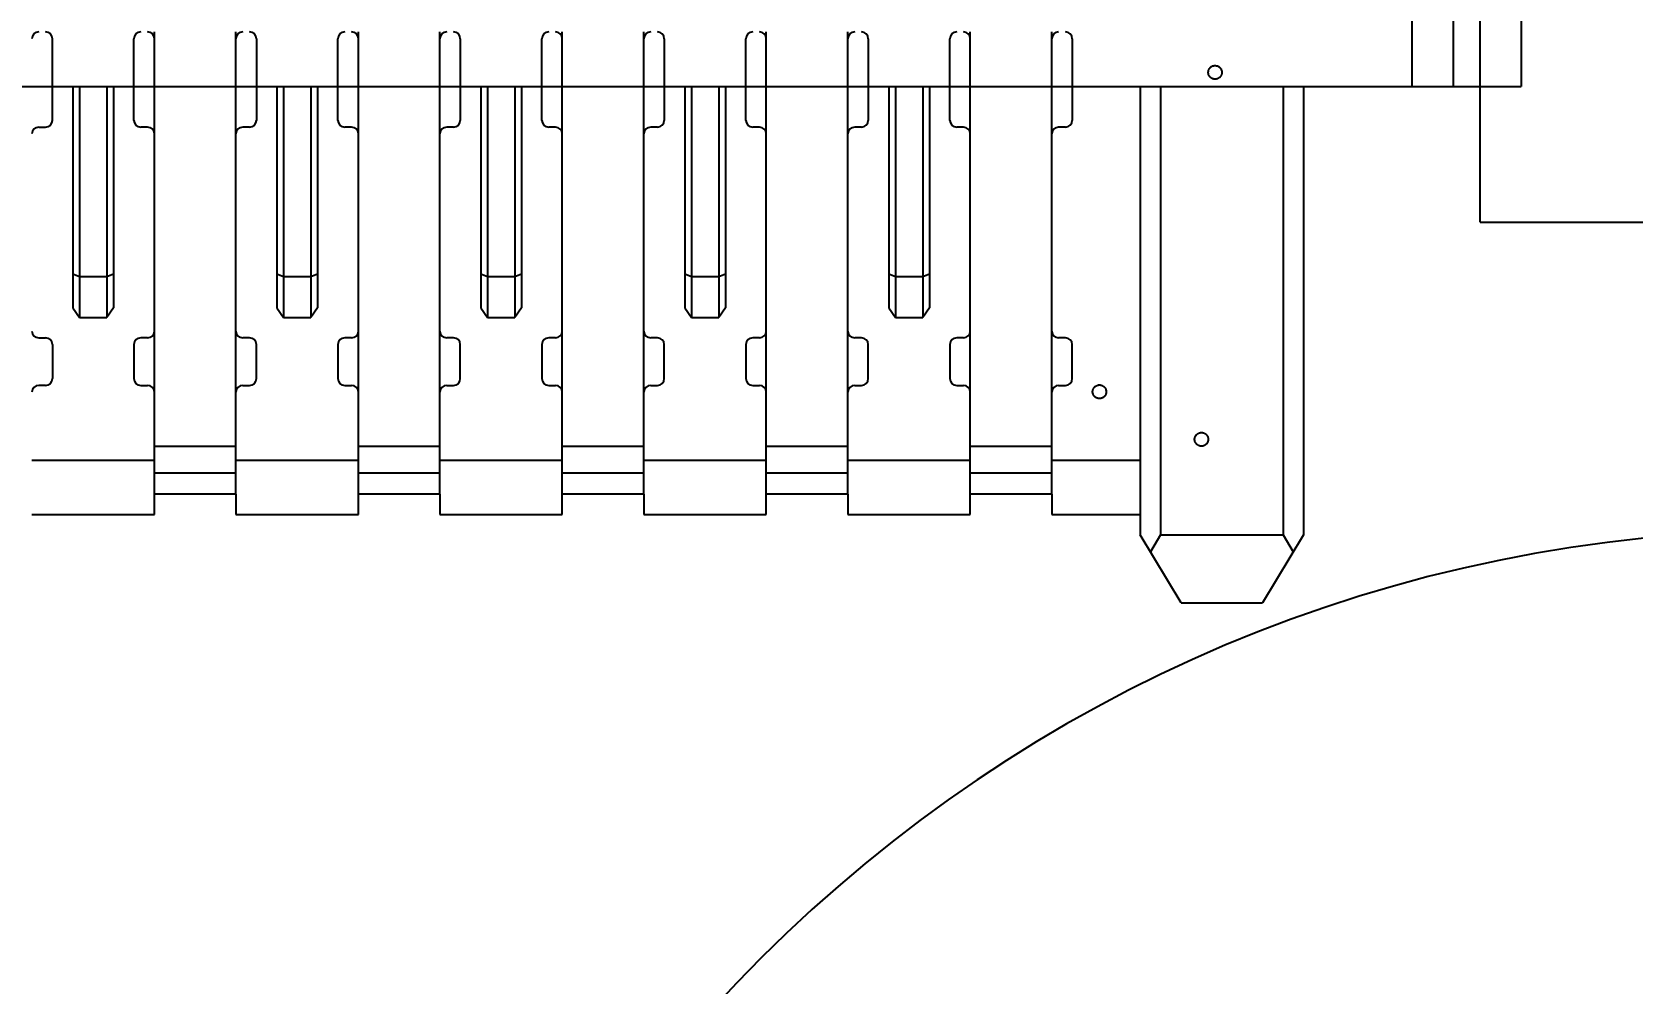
# Model space of a CAD drawing. Header units: millimetres. Extents: x 1391 to 3509, y 340 to 1753.
# Drawn here: x 2316.38 to 2328.14, y 1119.41 to 1126.4 of the extents above; entities that cross this region are included whole.
import ezdxf

# ---------------------------------------------------------------- set-up
doc = ezdxf.new("R2010")
doc.units = ezdxf.units.MM
doc.header["$LTSCALE"] = 46.255
doc.header["$PDMODE"] = 3
doc.header["$PDSIZE"] = 0.3125
doc.layers.get('0').update_dxf_attribs({"linetype": 'CONTINUOUS'})
doc.layers.get('Defpoints').update_dxf_attribs({"linetype": 'CONTINUOUS'})
doc.styles.get("Standard").update_dxf_attribs({"font": 'simfang.ttf'})
doc.dimstyles.new('DIMSTYLE_1', dxfattribs={"dimtxt": 5, "dimasz": 5, "dimexe": 0.18, "dimexo": 0.0625, "dimgap": 0.09, "dimtad": 1, "dimdec": 1, "dimdsep": 46, "dimtxsty": 'Standard', "dimblk": '_FILLED', "dimcen": 0.09, "dimclrt": 5, "dimadec": 0, "dimazin": 0, "dimtp": 0.5, "dimtm": 0.5, "dimtfac": 1, "dimtdec": 1, "dimtofl": 0, "dimtmove": 0, "dimatfit": 3, "dimldrblk": '_FILLED', "dimfxl": 1, "dimtolj": 1, "dimarcsym": 0})

# ---------------------------------------------------------------- blocks, each defined once
blk = doc.blocks.new('_FILLED')
at = {"color": 0, "linetype": 'ByBlock'}
blk.add_solid([(0, 0), (-1, 0.2), (-1, -0.2)], dxfattribs=at)
blk = doc.blocks.new('*D141')
at = {"color": 0, "lineweight": -2, "transparency": 16777216}
for p, q in [((3278.685, 1256.442), (3360.55, 1256.442)), ((3360.37, 1060.502), (3360.37, 1251.442)), ((2229.889, 1055.502), (3360.55, 1055.502))]:
    blk.add_line(p, q, dxfattribs=at)
at = {"layer": 'Defpoints', "color": 0, "transparency": 16777216}
for p in [(3278.622, 1256.442), (3360.37, 1256.442), (2229.826, 1055.502)]:
    blk.add_point(p, dxfattribs=at)
at = {"color": 0, "lineweight": -2, "transparency": 16777216, "xscale": 5, "yscale": 5, "zscale": 5}
for p, rotation in [((3360.37, 1256.442), 90), ((3360.37, 1055.502), 270)]:
    blk.add_blockref('_FILLED', p, dxfattribs=dict(at, rotation=rotation))
at = {"color": 5, "transparency": 16777216, "insert": (3357.737, 1155.972), "char_height": 5, "attachment_point": 5, "rotation": 90}
blk.add_mtext('\\A1;200.9', dxfattribs=at)
blk = doc.blocks.new('*D142')
at = {"color": 0, "lineweight": -2, "transparency": 16777216}
for p, q in [((3278.607, 1256.442), (3385.536, 1256.442)), ((3385.356, 983.502), (3385.356, 1251.442)), ((2229.889, 978.502), (3385.536, 978.502))]:
    blk.add_line(p, q, dxfattribs=at)
at = {"layer": 'Defpoints', "color": 0, "transparency": 16777216}
for p in [(3278.545, 1256.442), (3385.356, 1256.442), (2229.826, 978.502)]:
    blk.add_point(p, dxfattribs=at)
at = {"color": 0, "lineweight": -2, "transparency": 16777216, "xscale": 5, "yscale": 5, "zscale": 5}
for p, rotation in [((3385.356, 1256.442), 90), ((3385.356, 978.502), 270)]:
    blk.add_blockref('_FILLED', p, dxfattribs=dict(at, rotation=rotation))
at = {"color": 5, "transparency": 16777216, "insert": (3382.723, 1117.472), "char_height": 5, "attachment_point": 5, "rotation": 90}
blk.add_mtext('\\A1;277.9', dxfattribs=at)
blk = doc.blocks.new('*D143')
at = {"color": 0, "lineweight": -2, "transparency": 16777216}
for p, q in [((3278.607, 1256.442), (3408.151, 1256.442)), ((3407.971, 906.502), (3407.971, 1251.442)), ((2229.889, 901.502), (3408.151, 901.502))]:
    blk.add_line(p, q, dxfattribs=at)
at = {"layer": 'Defpoints', "color": 0, "transparency": 16777216}
for p in [(3278.545, 1256.442), (3407.971, 1256.442), (2229.826, 901.502)]:
    blk.add_point(p, dxfattribs=at)
at = {"color": 0, "lineweight": -2, "transparency": 16777216, "xscale": 5, "yscale": 5, "zscale": 5}
for p, rotation in [((3407.971, 1256.442), 90), ((3407.971, 901.502), 270)]:
    blk.add_blockref('_FILLED', p, dxfattribs=dict(at, rotation=rotation))
at = {"color": 5, "transparency": 16777216, "insert": (3405.338, 1078.972), "char_height": 5, "attachment_point": 5, "rotation": 90}
blk.add_mtext('\\A1;354.9', dxfattribs=at)
blk = doc.blocks.new('*D144')
at = {"color": 0, "lineweight": -2, "transparency": 16777216}
for p, q in [((3278.608, 1256.442), (3452.45, 1256.442)), ((3452.27, 829.502), (3452.27, 1251.442)), ((2229.889, 824.502), (3452.45, 824.502))]:
    blk.add_line(p, q, dxfattribs=at)
at = {"layer": 'Defpoints', "color": 0, "transparency": 16777216}
for p in [(3278.545, 1256.442), (3452.27, 1256.442), (2229.826, 824.502)]:
    blk.add_point(p, dxfattribs=at)
at = {"color": 0, "lineweight": -2, "transparency": 16777216, "xscale": 5, "yscale": 5, "zscale": 5}
for p, rotation in [((3452.27, 1256.442), 90), ((3452.27, 824.502), 270)]:
    blk.add_blockref('_FILLED', p, dxfattribs=dict(at, rotation=rotation))
at = {"color": 5, "transparency": 16777216, "insert": (3449.637, 1040.472), "char_height": 5, "attachment_point": 5, "rotation": 90}
blk.add_mtext('\\A1;431.9', dxfattribs=at)
blk = doc.blocks.new('*D145')
at = {"color": 0, "lineweight": -2, "transparency": 16777216}
for p, q in [((3278.608, 1256.442), (3476.976, 1256.442)), ((3476.796, 752.502), (3476.796, 1251.442)), ((2229.889, 747.502), (3476.976, 747.502))]:
    blk.add_line(p, q, dxfattribs=at)
at = {"layer": 'Defpoints', "color": 0, "transparency": 16777216}
for p in [(3278.545, 1256.442), (3476.796, 1256.442), (2229.826, 747.502)]:
    blk.add_point(p, dxfattribs=at)
at = {"color": 0, "lineweight": -2, "transparency": 16777216, "xscale": 5, "yscale": 5, "zscale": 5}
for p, rotation in [((3476.796, 1256.442), 90), ((3476.796, 747.502), 270)]:
    blk.add_blockref('_FILLED', p, dxfattribs=dict(at, rotation=rotation))
at = {"color": 5, "transparency": 16777216, "insert": (3474.163, 1001.972), "char_height": 5, "attachment_point": 5, "rotation": 90}
blk.add_mtext('\\A1;508.9', dxfattribs=at)
blk = doc.blocks.new('*D146')
at = {"color": 0, "lineweight": -2, "transparency": 16777216}
for p, q in [((2229.889, 1256.442), (3508.647, 1256.442)), ((3508.467, 675.502), (3508.467, 1251.442)), ((2229.889, 670.502), (3508.647, 670.502))]:
    blk.add_line(p, q, dxfattribs=at)
at = {"layer": 'Defpoints', "color": 0, "transparency": 16777216}
for p in [(2229.826, 1256.442), (3508.467, 1256.442), (2229.826, 670.502)]:
    blk.add_point(p, dxfattribs=at)
at = {"color": 0, "lineweight": -2, "transparency": 16777216, "xscale": 5, "yscale": 5, "zscale": 5}
for p, rotation in [((3508.467, 1256.442), 90), ((3508.467, 670.502), 270)]:
    blk.add_blockref('_FILLED', p, dxfattribs=dict(at, rotation=rotation))
at = {"color": 5, "transparency": 16777216, "insert": (3505.834, 963.472), "char_height": 5, "attachment_point": 5, "rotation": 90}
blk.add_mtext('\\A1;585.9', dxfattribs=at)
blk = doc.blocks.new('*D160')
at = {"color": 0, "lineweight": -2, "transparency": 16777216}
for p, q in [((2268.081, 670.564), (2268.081, 1710.806)), ((3280.976, 670.564), (3280.976, 1710.806)), ((2273.081, 1710.626), (3275.976, 1710.626))]:
    blk.add_line(p, q, dxfattribs=at)
at = {"layer": 'Defpoints', "color": 0, "transparency": 16777216}
for p in [(3280.976, 1710.626), (2268.081, 670.502), (3280.976, 670.502)]:
    blk.add_point(p, dxfattribs=at)
at = {"color": 0, "lineweight": -2, "transparency": 16777216, "xscale": 5, "yscale": 5, "zscale": 5, "rotation": 180}
blk.add_blockref('_FILLED', (2268.081, 1710.626), dxfattribs=at)
at = {"color": 0, "lineweight": -2, "transparency": 16777216, "xscale": 5, "yscale": 5, "zscale": 5}
blk.add_blockref('_FILLED', (3280.976, 1710.626), dxfattribs=at)
at = {"color": 5, "transparency": 16777216, "insert": (2774.529, 1713.259), "char_height": 5, "attachment_point": 5}
blk.add_mtext('\\A1;1012.9', dxfattribs=at)
blk = doc.blocks.new('*D161')
at = {"color": 0, "lineweight": -2, "transparency": 16777216}
for p, q in [((2229.826, 670.564), (2229.826, 1746.94)), ((3280.976, 670.564), (3280.976, 1746.94)), ((2234.826, 1746.76), (3275.976, 1746.76))]:
    blk.add_line(p, q, dxfattribs=at)
at = {"layer": 'Defpoints', "color": 0, "transparency": 16777216}
for p in [(3280.976, 1746.76), (2229.826, 670.502), (3280.976, 670.502)]:
    blk.add_point(p, dxfattribs=at)
at = {"color": 0, "lineweight": -2, "transparency": 16777216, "xscale": 5, "yscale": 5, "zscale": 5, "rotation": 180}
blk.add_blockref('_FILLED', (2229.826, 1746.76), dxfattribs=at)
at = {"color": 0, "lineweight": -2, "transparency": 16777216, "xscale": 5, "yscale": 5, "zscale": 5}
blk.add_blockref('_FILLED', (3280.976, 1746.76), dxfattribs=at)
at = {"color": 5, "transparency": 16777216, "insert": (2755.401, 1749.393), "char_height": 5, "attachment_point": 5}
blk.add_mtext('\\A1;1051.2', dxfattribs=at)
blk = doc.blocks.new('*D174')
at = {"color": 0, "lineweight": -2, "transparency": 16777216}
for p, q in [((3116.764, 1256.442), (1396.341, 1256.442)), ((1396.521, 668.242), (1396.521, 1251.442)), ((3116.764, 663.242), (1396.341, 663.242))]:
    blk.add_line(p, q, dxfattribs=at)
at = {"layer": 'Defpoints', "color": 0, "transparency": 16777216}
for p in [(1396.521, 1256.442), (3116.826, 1256.442), (3116.826, 663.242)]:
    blk.add_point(p, dxfattribs=at)
at = {"color": 0, "lineweight": -2, "transparency": 16777216, "xscale": 5, "yscale": 5, "zscale": 5}
for p, rotation in [((1396.521, 1256.442), 90), ((1396.521, 663.242), 270)]:
    blk.add_blockref('_FILLED', p, dxfattribs=dict(at, rotation=rotation))
at = {"color": 5, "transparency": 16777216, "insert": (1393.888, 1004.218), "char_height": 5, "attachment_point": 5, "rotation": 90}
blk.add_mtext('\\A1;593.2', dxfattribs=at)
blk = doc.blocks.new('*D176')
at = {"color": 0, "lineweight": -2, "transparency": 16777216}
for p, q in [((2844.764, 1256.442), (1597.897, 1256.442)), ((1598.077, 738.354), (1598.077, 1251.442)), ((2844.764, 733.354), (1597.897, 733.354))]:
    blk.add_line(p, q, dxfattribs=at)
at = {"layer": 'Defpoints', "color": 0, "transparency": 16777216}
for p in [(1598.077, 1256.442), (2844.826, 1256.442), (2844.826, 733.354)]:
    blk.add_point(p, dxfattribs=at)
at = {"color": 0, "lineweight": -2, "transparency": 16777216, "xscale": 5, "yscale": 5, "zscale": 5}
for p, rotation in [((1598.077, 1256.442), 90), ((1598.077, 733.354), 270)]:
    blk.add_blockref('_FILLED', p, dxfattribs=dict(at, rotation=rotation))
at = {"color": 5, "transparency": 16777216, "insert": (1595.444, 994.898), "char_height": 5, "attachment_point": 5, "rotation": 90}
blk.add_mtext('\\A1;523.1', dxfattribs=at)
blk = doc.blocks.new('*D177')
at = {"color": 0, "lineweight": -2, "transparency": 16777216}
for p, q in [((2467.283, 1256.442), (1525.642, 1256.442)), ((1525.822, 714.647), (1525.822, 1251.442)), ((2467.283, 709.647), (1525.642, 709.647))]:
    blk.add_line(p, q, dxfattribs=at)
at = {"layer": 'Defpoints', "color": 0, "transparency": 16777216}
for p in [(1525.822, 1256.442), (2467.345, 1256.442), (2467.345, 709.647)]:
    blk.add_point(p, dxfattribs=at)
at = {"color": 0, "lineweight": -2, "transparency": 16777216, "xscale": 5, "yscale": 5, "zscale": 5}
for p, rotation in [((1525.822, 1256.442), 90), ((1525.822, 709.647), 270)]:
    blk.add_blockref('_FILLED', p, dxfattribs=dict(at, rotation=rotation))
at = {"color": 5, "transparency": 16777216, "insert": (1523.19, 983.045), "char_height": 5, "attachment_point": 5, "rotation": 90}
blk.add_mtext('\\A1;546.8', dxfattribs=at)
blk = doc.blocks.new('*D178')
at = {"color": 0, "lineweight": -2, "transparency": 16777216}
for p, q in [((2467.22, 1256.442), (1661.924, 1256.442)), ((1662.104, 735.377), (1662.104, 1251.442)), ((2467.283, 730.377), (1661.924, 730.377))]:
    blk.add_line(p, q, dxfattribs=at)
at = {"layer": 'Defpoints', "color": 0, "transparency": 16777216}
for p in [(1662.104, 1256.442), (2467.283, 1256.442), (2467.345, 730.377)]:
    blk.add_point(p, dxfattribs=at)
at = {"color": 0, "lineweight": -2, "transparency": 16777216, "xscale": 5, "yscale": 5, "zscale": 5}
for p, rotation in [((1662.104, 1256.442), 90), ((1662.104, 730.377), 270)]:
    blk.add_blockref('_FILLED', p, dxfattribs=dict(at, rotation=rotation))
at = {"color": 5, "transparency": 16777216, "insert": (1659.472, 993.41), "char_height": 5, "attachment_point": 5, "rotation": 90}
blk.add_mtext('\\A1;526.1', dxfattribs=at)
blk = doc.blocks.new('*D179')
at = {"color": 0, "lineweight": -2, "transparency": 16777216}
for p, q in [((2467.283, 1256.442), (1720.526, 1256.442)), ((1720.706, 751.089), (1720.706, 1251.442)), ((2467.283, 746.089), (1720.526, 746.089))]:
    blk.add_line(p, q, dxfattribs=at)
at = {"layer": 'Defpoints', "color": 0, "transparency": 16777216}
for p in [(1720.706, 1256.442), (2467.345, 1256.442), (2467.345, 746.089)]:
    blk.add_point(p, dxfattribs=at)
at = {"color": 0, "lineweight": -2, "transparency": 16777216, "xscale": 5, "yscale": 5, "zscale": 5}
for p, rotation in [((1720.706, 1256.442), 90), ((1720.706, 746.089), 270)]:
    blk.add_blockref('_FILLED', p, dxfattribs=dict(at, rotation=rotation))
at = {"color": 5, "transparency": 16777216, "insert": (1718.073, 1001.265), "char_height": 5, "attachment_point": 5, "rotation": 90}
blk.add_mtext('\\A1;510.4', dxfattribs=at)
blk = doc.blocks.new('*D180')
at = {"color": 0, "lineweight": -2, "transparency": 16777216}
for p, q in [((2844.701, 1256.442), (1782.383, 1256.442)), ((1782.563, 785.553), (1782.563, 1251.442)), ((2844.764, 780.553), (1782.383, 780.553))]:
    blk.add_line(p, q, dxfattribs=at)
at = {"layer": 'Defpoints', "color": 0, "transparency": 16777216}
for p in [(1782.563, 1256.442), (2844.764, 1256.442), (2844.826, 780.553)]:
    blk.add_point(p, dxfattribs=at)
at = {"color": 0, "lineweight": -2, "transparency": 16777216, "xscale": 5, "yscale": 5, "zscale": 5}
for p, rotation in [((1782.563, 1256.442), 90), ((1782.563, 780.553), 270)]:
    blk.add_blockref('_FILLED', p, dxfattribs=dict(at, rotation=rotation))
at = {"color": 5, "transparency": 16777216, "insert": (1779.93, 1018.498), "char_height": 5, "attachment_point": 5, "rotation": 90}
blk.add_mtext('\\A1;475.9', dxfattribs=at)
blk = doc.blocks.new('*D181')
at = {"color": 0, "lineweight": -2, "transparency": 16777216}
for p, q in [((2597.23, 1256.442), (1849.183, 1256.442)), ((1849.363, 855.002), (1849.363, 1251.442)), ((2597.23, 850.002), (1849.183, 850.002))]:
    blk.add_line(p, q, dxfattribs=at)
at = {"layer": 'Defpoints', "color": 0, "transparency": 16777216}
for p in [(1849.363, 1256.442), (2597.293, 1256.442), (2597.293, 850.002)]:
    blk.add_point(p, dxfattribs=at)
at = {"color": 0, "lineweight": -2, "transparency": 16777216, "xscale": 5, "yscale": 5, "zscale": 5}
for p, rotation in [((1849.363, 1256.442), 90), ((1849.363, 850.002), 270)]:
    blk.add_blockref('_FILLED', p, dxfattribs=dict(at, rotation=rotation))
at = {"color": 5, "transparency": 16777216, "insert": (1846.731, 1053.222), "char_height": 5, "attachment_point": 5, "rotation": 90}
blk.add_mtext('\\A1;406.4', dxfattribs=at)
blk = doc.blocks.new('*D182')
at = {"color": 0, "lineweight": -2, "transparency": 16777216}
for p, q in [((2597.23, 1256.442), (1893.866, 1256.442)), ((1894.046, 881.002), (1894.046, 1251.442)), ((2597.23, 876.002), (1893.866, 876.002))]:
    blk.add_line(p, q, dxfattribs=at)
at = {"layer": 'Defpoints', "color": 0, "transparency": 16777216}
for p in [(1894.046, 1256.442), (2597.293, 1256.442), (2597.293, 876.002)]:
    blk.add_point(p, dxfattribs=at)
at = {"color": 0, "lineweight": -2, "transparency": 16777216, "xscale": 5, "yscale": 5, "zscale": 5}
for p, rotation in [((1894.046, 1256.442), 90), ((1894.046, 876.002), 270)]:
    blk.add_blockref('_FILLED', p, dxfattribs=dict(at, rotation=rotation))
at = {"color": 5, "transparency": 16777216, "insert": (1891.414, 1066.222), "char_height": 5, "attachment_point": 5, "rotation": 90}
blk.add_mtext('\\A1;380.4', dxfattribs=at)
blk = doc.blocks.new('*D183')
at = {"color": 0, "lineweight": -2, "transparency": 16777216}
for p, q in [((2844.639, 1256.442), (1941.258, 1256.442)), ((1941.438, 915.495), (1941.438, 1251.442)), ((2844.764, 910.495), (1941.258, 910.495))]:
    blk.add_line(p, q, dxfattribs=at)
at = {"layer": 'Defpoints', "color": 0, "transparency": 16777216}
for p in [(1941.438, 1256.442), (2844.701, 1256.442), (2844.826, 910.495)]:
    blk.add_point(p, dxfattribs=at)
at = {"color": 0, "lineweight": -2, "transparency": 16777216, "xscale": 5, "yscale": 5, "zscale": 5}
for p, rotation in [((1941.438, 1256.442), 90), ((1941.438, 910.495), 270)]:
    blk.add_blockref('_FILLED', p, dxfattribs=dict(at, rotation=rotation))
at = {"color": 5, "transparency": 16777216, "insert": (1938.805, 1083.469), "char_height": 5, "attachment_point": 5, "rotation": 90}
blk.add_mtext('\\A1;345.9', dxfattribs=at)
blk = doc.blocks.new('*D184')
at = {"color": 0, "lineweight": -2, "transparency": 16777216}
for p, q in [((2597.168, 1256.442), (1986.618, 1256.442)), ((1986.798, 934.382), (1986.798, 1251.442)), ((3121.764, 929.382), (1986.618, 929.382))]:
    blk.add_line(p, q, dxfattribs=at)
at = {"layer": 'Defpoints', "color": 0, "transparency": 16777216}
for p in [(1986.798, 1256.442), (2597.23, 1256.442), (3121.826, 929.382)]:
    blk.add_point(p, dxfattribs=at)
at = {"color": 0, "lineweight": -2, "transparency": 16777216, "xscale": 5, "yscale": 5, "zscale": 5}
for p, rotation in [((1986.798, 1256.442), 90), ((1986.798, 929.382), 270)]:
    blk.add_blockref('_FILLED', p, dxfattribs=dict(at, rotation=rotation))
at = {"color": 5, "transparency": 16777216, "insert": (1984.165, 1092.912), "char_height": 5, "attachment_point": 5, "rotation": 90}
blk.add_mtext('\\A1;327.1', dxfattribs=at)
blk = doc.blocks.new('*D185')
at = {"color": 0, "lineweight": -2, "transparency": 16777216}
for p, q in [((2844.576, 1256.442), (2033.238, 1256.442)), ((2033.418, 974.927), (2033.418, 1251.442)), ((2844.764, 969.927), (2033.238, 969.927))]:
    blk.add_line(p, q, dxfattribs=at)
at = {"layer": 'Defpoints', "color": 0, "transparency": 16777216}
for p in [(2033.418, 1256.442), (2844.639, 1256.442), (2844.826, 969.927)]:
    blk.add_point(p, dxfattribs=at)
at = {"color": 0, "lineweight": -2, "transparency": 16777216, "xscale": 5, "yscale": 5, "zscale": 5}
for p, rotation in [((2033.418, 1256.442), 90), ((2033.418, 969.927), 270)]:
    blk.add_blockref('_FILLED', p, dxfattribs=dict(at, rotation=rotation))
at = {"color": 5, "transparency": 16777216, "insert": (2030.785, 1113.184), "char_height": 5, "attachment_point": 5, "rotation": 90}
blk.add_mtext('\\A1;286.5', dxfattribs=at)
blk = doc.blocks.new('*D186')
at = {"color": 0, "lineweight": -2, "transparency": 16777216}
for p, q in [((2467.283, 1256.442), (2102.477, 1256.442)), ((2102.657, 1035.002), (2102.657, 1251.442)), ((2467.283, 1030.002), (2102.477, 1030.002))]:
    blk.add_line(p, q, dxfattribs=at)
at = {"layer": 'Defpoints', "color": 0, "transparency": 16777216}
for p in [(2102.657, 1256.442), (2467.345, 1256.442), (2467.345, 1030.002)]:
    blk.add_point(p, dxfattribs=at)
at = {"color": 0, "lineweight": -2, "transparency": 16777216, "xscale": 5, "yscale": 5, "zscale": 5}
for p, rotation in [((2102.657, 1256.442), 90), ((2102.657, 1030.002), 270)]:
    blk.add_blockref('_FILLED', p, dxfattribs=dict(at, rotation=rotation))
at = {"color": 5, "transparency": 16777216, "insert": (2100.024, 1143.222), "char_height": 5, "attachment_point": 5, "rotation": 90}
blk.add_mtext('\\A1;226.4', dxfattribs=at)
blk = doc.blocks.new('*D188')
at = {"color": 0, "lineweight": -2, "transparency": 16777216}
for p, q in [((2846.764, 1256.442), (1459.362, 1256.442)), ((1459.542, 684.238), (1459.542, 1251.442)), ((2844.764, 679.238), (1459.362, 679.238))]:
    blk.add_line(p, q, dxfattribs=at)
at = {"layer": 'Defpoints', "color": 0, "transparency": 16777216}
for p in [(1459.542, 1256.442), (2846.826, 1256.442), (2844.826, 679.238)]:
    blk.add_point(p, dxfattribs=at)
at = {"color": 0, "lineweight": -2, "transparency": 16777216, "xscale": 5, "yscale": 5, "zscale": 5}
for p, rotation in [((1459.542, 1256.442), 90), ((1459.542, 679.238), 270)]:
    blk.add_blockref('_FILLED', p, dxfattribs=dict(at, rotation=rotation))
at = {"color": 5, "transparency": 16777216, "insert": (1456.909, 967.84), "char_height": 5, "attachment_point": 5, "rotation": 90}
blk.add_mtext('\\A1;577.2', dxfattribs=at)
blk = doc.blocks.new('*D189')
at = {"color": 0, "lineweight": -2, "transparency": 16777216}
for p, q in [((2467.283, 1256.442), (2068.789, 1256.442)), ((2068.969, 1009.002), (2068.969, 1251.442)), ((2467.283, 1004.002), (2068.789, 1004.002))]:
    blk.add_line(p, q, dxfattribs=at)
at = {"layer": 'Defpoints', "color": 0, "transparency": 16777216}
for p in [(2068.969, 1256.442), (2467.345, 1256.442), (2467.345, 1004.002)]:
    blk.add_point(p, dxfattribs=at)
at = {"color": 0, "lineweight": -2, "transparency": 16777216, "xscale": 5, "yscale": 5, "zscale": 5}
for p, rotation in [((2068.969, 1256.442), 90), ((2068.969, 1004.002), 270)]:
    blk.add_blockref('_FILLED', p, dxfattribs=dict(at, rotation=rotation))
at = {"color": 5, "transparency": 16777216, "insert": (2066.337, 1130.222), "char_height": 5, "attachment_point": 5, "rotation": 90}
blk.add_mtext('\\A1;252.4', dxfattribs=at)

msp = doc.modelspace()

# ---------------------------------------------------------------- linework, layer by layer
at = {"color": 3, "linetype": 'Continuous'}
for p, q in [((2327.326, 1131.002), (2327.326, 1126.002)), ((2326.526, 1126.002), (2326.526, 1129.502)), ((2326.826, 1129.202), (2326.826, 1126.002)), ((2327.026, 1125.002), (2327.026, 1126.902)), ((2317.276, 1126.352), (2317.276, 1126.402)), ((2317.876, 1126.352), (2317.876, 1126.402)), ((2318.776, 1126.352), (2318.776, 1126.402)), ((2319.376, 1126.352), (2319.376, 1126.402)), ((2320.276, 1126.352), (2320.276, 1126.402)), ((2320.276, 1126.352), (2320.276, 1126.402)), ((2320.876, 1126.352), (2320.876, 1126.402)), ((2320.876, 1126.352), (2320.876, 1126.402)), ((2321.776, 1126.352), (2321.776, 1126.402)), ((2321.776, 1126.352), (2321.776, 1126.402)), ((2322.376, 1126.352), (2322.376, 1126.402)), ((2322.376, 1126.352), (2322.376, 1126.402)), ((2323.276, 1126.352), (2323.276, 1126.402)), ((2323.876, 1126.352), (2323.876, 1126.402)), ((2316.526, 1125.752), (2316.526, 1126.352)), ((2317.126, 1125.752), (2317.126, 1126.352)), ((2317.276, 1124.202), (2317.276, 1126.352)), ((2317.876, 1124.202), (2317.876, 1126.352)), ((2318.026, 1126.352), (2318.026, 1125.752)), ((2318.626, 1125.752), (2318.626, 1126.352)), ((2318.776, 1124.202), (2318.776, 1126.352)), ((2319.376, 1124.202), (2319.376, 1126.352)), ((2319.526, 1126.352), (2319.526, 1125.752)), ((2320.126, 1125.752), (2320.126, 1126.352)), ((2320.126, 1125.752), (2320.126, 1126.352)), ((2320.276, 1124.202), (2320.276, 1126.352)), ((2320.276, 1124.202), (2320.276, 1126.352)), ((2320.876, 1124.202), (2320.876, 1126.352)), ((2320.876, 1124.202), (2320.876, 1126.352)), ((2321.026, 1126.352), (2321.026, 1125.752)), ((2321.026, 1126.352), (2321.026, 1125.752)), ((2321.626, 1125.752), (2321.626, 1126.352)), ((2321.626, 1125.752), (2321.626, 1126.352)), ((2321.776, 1124.202), (2321.776, 1126.352)), ((2321.776, 1124.202), (2321.776, 1126.352)), ((2322.376, 1124.202), (2322.376, 1126.352)), ((2322.376, 1124.202), (2322.376, 1126.352)), ((2322.526, 1126.352), (2322.526, 1125.752)), ((2322.526, 1126.352), (2322.526, 1125.752)), ((2323.126, 1125.752), (2323.126, 1126.352)), ((2323.276, 1124.202), (2323.276, 1126.352)), ((2323.876, 1124.202), (2323.876, 1126.352)), ((2324.026, 1126.352), (2324.026, 1125.752)), ((2310.976, 1126.002), (2327.326, 1126.002)), ((2316.676, 1126.002), (2316.676, 1124.373)), ((2316.726, 1126.002), (2316.726, 1124.302)), ((2316.926, 1126.002), (2316.926, 1124.302)), ((2316.976, 1126.002), (2316.976, 1124.373)), ((2318.176, 1126.002), (2318.176, 1124.373)), ((2318.226, 1126.002), (2318.226, 1124.302)), ((2318.426, 1126.002), (2318.426, 1124.302)), ((2318.476, 1126.002), (2318.476, 1124.373)), ((2319.676, 1126.002), (2319.676, 1124.373)), ((2319.676, 1126.002), (2319.676, 1124.373)), ((2319.726, 1126.002), (2319.726, 1124.302)), ((2319.726, 1126.002), (2319.726, 1124.302)), ((2319.926, 1126.002), (2319.926, 1124.302)), ((2319.926, 1126.002), (2319.926, 1124.302)), ((2319.976, 1126.002), (2319.976, 1124.373)), ((2319.976, 1126.002), (2319.976, 1124.373)), ((2321.176, 1126.002), (2321.176, 1124.373)), ((2321.176, 1126.002), (2321.176, 1124.373)), ((2321.226, 1126.002), (2321.226, 1124.302)), ((2321.226, 1126.002), (2321.226, 1124.302)), ((2321.426, 1126.002), (2321.426, 1124.302)), ((2321.426, 1126.002), (2321.426, 1124.302)), ((2321.476, 1126.002), (2321.476, 1124.373)), ((2321.476, 1126.002), (2321.476, 1124.373)), ((2322.676, 1126.002), (2322.676, 1124.373)), ((2322.726, 1126.002), (2322.726, 1124.302)), ((2322.926, 1126.002), (2322.926, 1124.302)), ((2322.976, 1126.002), (2322.976, 1124.373)), ((2324.526, 1126.002), (2324.526, 1122.702)), ((2324.676, 1126.002), (2324.676, 1122.702)), ((2325.576, 1126.002), (2325.576, 1122.702)), ((2325.726, 1126.002), (2325.726, 1122.702)), ((2316.426, 1125.702), (2316.476, 1125.702)), ((2317.226, 1125.702), (2317.176, 1125.702)), ((2317.976, 1125.702), (2317.926, 1125.702)), ((2318.726, 1125.702), (2318.676, 1125.702)), ((2319.476, 1125.702), (2319.426, 1125.702)), ((2320.226, 1125.702), (2320.176, 1125.702)), ((2320.226, 1125.702), (2320.176, 1125.702)), ((2320.976, 1125.702), (2320.926, 1125.702)), ((2320.976, 1125.702), (2320.926, 1125.702)), ((2321.726, 1125.702), (2321.676, 1125.702)), ((2321.726, 1125.702), (2321.676, 1125.702)), ((2322.476, 1125.702), (2322.426, 1125.702)), ((2322.476, 1125.702), (2322.426, 1125.702)), ((2323.226, 1125.702), (2323.176, 1125.702)), ((2323.976, 1125.702), (2323.926, 1125.702)), ((2327.026, 1125.002), (3252.326, 1125.002)), ((2316.676, 1124.623), (2316.726, 1124.602)), ((2316.926, 1124.602), (2316.976, 1124.623)), ((2318.176, 1124.623), (2318.226, 1124.602)), ((2318.426, 1124.602), (2318.476, 1124.623)), ((2319.676, 1124.623), (2319.726, 1124.602)), ((2319.676, 1124.623), (2319.726, 1124.602)), ((2319.926, 1124.602), (2319.976, 1124.623)), ((2319.926, 1124.602), (2319.976, 1124.623)), ((2321.176, 1124.623), (2321.226, 1124.602)), ((2321.176, 1124.623), (2321.226, 1124.602)), ((2321.426, 1124.602), (2321.476, 1124.623)), ((2321.426, 1124.602), (2321.476, 1124.623)), ((2322.676, 1124.623), (2322.726, 1124.602)), ((2322.926, 1124.602), (2322.976, 1124.623)), ((2316.726, 1124.602), (2316.926, 1124.602)), ((2318.226, 1124.602), (2318.426, 1124.602)), ((2319.726, 1124.602), (2319.926, 1124.602)), ((2319.726, 1124.602), (2319.926, 1124.602)), ((2321.226, 1124.602), (2321.426, 1124.602)), ((2321.226, 1124.602), (2321.426, 1124.602)), ((2322.726, 1124.602), (2322.926, 1124.602)), ((2316.676, 1124.373), (2316.726, 1124.302)), ((2316.976, 1124.373), (2316.926, 1124.302)), ((2318.176, 1124.373), (2318.226, 1124.302)), ((2318.476, 1124.373), (2318.426, 1124.302)), ((2319.676, 1124.373), (2319.726, 1124.302)), ((2319.676, 1124.373), (2319.726, 1124.302)), ((2319.976, 1124.373), (2319.926, 1124.302)), ((2319.976, 1124.373), (2319.926, 1124.302)), ((2321.176, 1124.373), (2321.226, 1124.302)), ((2321.176, 1124.373), (2321.226, 1124.302)), ((2321.476, 1124.373), (2321.426, 1124.302)), ((2321.476, 1124.373), (2321.426, 1124.302)), ((2322.676, 1124.373), (2322.726, 1124.302)), ((2322.976, 1124.373), (2322.926, 1124.302)), ((2316.726, 1124.302), (2316.926, 1124.302)), ((2318.226, 1124.302), (2318.426, 1124.302)), ((2319.726, 1124.302), (2319.926, 1124.302)), ((2319.726, 1124.302), (2319.926, 1124.302)), ((2321.226, 1124.302), (2321.426, 1124.302)), ((2321.226, 1124.302), (2321.426, 1124.302)), ((2322.726, 1124.302), (2322.926, 1124.302)), ((2316.426, 1124.152), (2316.476, 1124.152)), ((2317.226, 1124.152), (2317.176, 1124.152)), ((2317.276, 1123.752), (2317.276, 1124.202)), ((2317.876, 1123.752), (2317.876, 1124.202)), ((2317.976, 1124.152), (2317.926, 1124.152)), ((2318.726, 1124.152), (2318.676, 1124.152)), ((2318.776, 1123.752), (2318.776, 1124.202)), ((2319.376, 1123.752), (2319.376, 1124.202)), ((2319.476, 1124.152), (2319.426, 1124.152)), ((2320.226, 1124.152), (2320.176, 1124.152)), ((2320.226, 1124.152), (2320.176, 1124.152)), ((2320.276, 1123.752), (2320.276, 1124.202)), ((2320.276, 1123.752), (2320.276, 1124.202)), ((2320.876, 1123.752), (2320.876, 1124.202)), ((2320.876, 1123.752), (2320.876, 1124.202)), ((2320.976, 1124.152), (2320.926, 1124.152)), ((2320.976, 1124.152), (2320.926, 1124.152)), ((2321.726, 1124.152), (2321.676, 1124.152)), ((2321.726, 1124.152), (2321.676, 1124.152)), ((2321.776, 1123.752), (2321.776, 1124.202)), ((2321.776, 1123.752), (2321.776, 1124.202)), ((2322.376, 1123.752), (2322.376, 1124.202)), ((2322.376, 1123.752), (2322.376, 1124.202)), ((2322.476, 1124.152), (2322.426, 1124.152)), ((2322.476, 1124.152), (2322.426, 1124.152)), ((2323.226, 1124.152), (2323.176, 1124.152)), ((2323.276, 1123.752), (2323.276, 1124.202)), ((2323.876, 1123.752), (2323.876, 1124.202)), ((2323.976, 1124.152), (2323.926, 1124.152)), ((2316.526, 1124.102), (2316.526, 1123.852)), ((2317.126, 1124.102), (2317.126, 1123.852)), ((2318.026, 1123.852), (2318.026, 1124.102)), ((2318.626, 1124.102), (2318.626, 1123.852)), ((2319.526, 1123.852), (2319.526, 1124.102)), ((2320.126, 1124.102), (2320.126, 1123.852)), ((2320.126, 1124.102), (2320.126, 1123.852)), ((2321.026, 1123.852), (2321.026, 1124.102)), ((2321.026, 1123.852), (2321.026, 1124.102)), ((2321.626, 1124.102), (2321.626, 1123.852)), ((2321.626, 1124.102), (2321.626, 1123.852)), ((2322.526, 1123.852), (2322.526, 1124.102)), ((2322.526, 1123.852), (2322.526, 1124.102)), ((2323.126, 1124.102), (2323.126, 1123.852)), ((2324.026, 1123.852), (2324.026, 1124.102)), ((2316.476, 1123.802), (2316.426, 1123.802)), ((2317.176, 1123.802), (2317.226, 1123.802)), ((2317.926, 1123.802), (2317.976, 1123.802)), ((2318.676, 1123.802), (2318.726, 1123.802)), ((2319.426, 1123.802), (2319.476, 1123.802)), ((2320.176, 1123.802), (2320.226, 1123.802)), ((2320.176, 1123.802), (2320.226, 1123.802)), ((2320.926, 1123.802), (2320.976, 1123.802)), ((2320.926, 1123.802), (2320.976, 1123.802)), ((2321.676, 1123.802), (2321.726, 1123.802)), ((2321.676, 1123.802), (2321.726, 1123.802)), ((2322.426, 1123.802), (2322.476, 1123.802)), ((2322.426, 1123.802), (2322.476, 1123.802)), ((2323.176, 1123.802), (2323.226, 1123.802)), ((2323.926, 1123.802), (2323.976, 1123.802)), ((2317.276, 1123.002), (2317.276, 1123.752)), ((2317.876, 1123.002), (2317.876, 1123.752)), ((2318.776, 1123.002), (2318.776, 1123.752)), ((2319.376, 1123.002), (2319.376, 1123.752)), ((2320.276, 1123.002), (2320.276, 1123.752)), ((2320.276, 1123.002), (2320.276, 1123.752)), ((2320.876, 1123.002), (2320.876, 1123.752)), ((2320.876, 1123.002), (2320.876, 1123.752)), ((2321.776, 1123.002), (2321.776, 1123.752)), ((2321.776, 1123.002), (2321.776, 1123.752)), ((2322.376, 1123.002), (2322.376, 1123.752)), ((2322.376, 1123.002), (2322.376, 1123.752)), ((2323.276, 1123.002), (2323.276, 1123.752)), ((2323.876, 1123.002), (2323.876, 1123.752)), ((2317.876, 1123.352), (2317.276, 1123.352)), ((2319.376, 1123.352), (2318.776, 1123.352)), ((2320.876, 1123.352), (2320.276, 1123.352)), ((2320.876, 1123.352), (2320.276, 1123.352)), ((2322.376, 1123.352), (2321.776, 1123.352)), ((2322.376, 1123.352), (2321.776, 1123.352)), ((2323.876, 1123.352), (2323.276, 1123.352)), ((2316.376, 1123.252), (2317.276, 1123.252)), ((2317.876, 1123.252), (2318.776, 1123.252)), ((2319.376, 1123.252), (2320.276, 1123.252)), ((2319.376, 1123.252), (2320.276, 1123.252)), ((2320.876, 1123.252), (2321.776, 1123.252)), ((2320.876, 1123.252), (2321.776, 1123.252)), ((2322.376, 1123.252), (2323.276, 1123.252)), ((2323.876, 1123.252), (2324.526, 1123.252)), ((2317.876, 1123.157), (2317.276, 1123.157)), ((2319.376, 1123.157), (2318.776, 1123.157)), ((2320.876, 1123.157), (2320.276, 1123.157)), ((2320.876, 1123.157), (2320.276, 1123.157)), ((2322.376, 1123.157), (2321.776, 1123.157)), ((2322.376, 1123.157), (2321.776, 1123.157)), ((2323.876, 1123.157), (2323.276, 1123.157)), ((2317.276, 1122.852), (2317.276, 1123.002)), ((2317.876, 1123.002), (2317.276, 1123.002)), ((2317.876, 1123.002), (2317.876, 1122.852)), ((2318.776, 1122.852), (2318.776, 1123.002)), ((2319.376, 1123.002), (2318.776, 1123.002)), ((2319.376, 1123.002), (2319.376, 1122.852)), ((2320.276, 1122.852), (2320.276, 1123.002)), ((2320.276, 1122.852), (2320.276, 1123.002)), ((2320.876, 1123.002), (2320.276, 1123.002)), ((2320.876, 1123.002), (2320.276, 1123.002)), ((2320.876, 1123.002), (2320.876, 1122.852)), ((2320.876, 1123.002), (2320.876, 1122.852)), ((2321.776, 1122.852), (2321.776, 1123.002)), ((2321.776, 1122.852), (2321.776, 1123.002)), ((2322.376, 1123.002), (2321.776, 1123.002)), ((2322.376, 1123.002), (2321.776, 1123.002)), ((2322.376, 1123.002), (2322.376, 1122.852)), ((2322.376, 1123.002), (2322.376, 1122.852)), ((2323.276, 1122.852), (2323.276, 1123.002)), ((2323.876, 1123.002), (2323.276, 1123.002)), ((2323.876, 1123.002), (2323.876, 1122.852)), ((2316.376, 1122.852), (2317.276, 1122.852)), ((2317.876, 1122.852), (2318.776, 1122.852)), ((2319.376, 1122.852), (2320.276, 1122.852)), ((2319.376, 1122.852), (2320.276, 1122.852)), ((2320.876, 1122.852), (2321.776, 1122.852)), ((2320.876, 1122.852), (2321.776, 1122.852)), ((2322.376, 1122.852), (2323.276, 1122.852)), ((2323.876, 1122.852), (2324.526, 1122.852)), ((2324.826, 1122.202), (2324.526, 1122.702)), ((2324.676, 1122.702), (2324.601, 1122.577)), ((2324.676, 1122.702), (2325.576, 1122.702)), ((2325.726, 1122.702), (2325.426, 1122.202)), ((2325.576, 1122.702), (2325.651, 1122.577)), ((2324.826, 1122.202), (2325.426, 1122.202))]:
    msp.add_line(p, q, dxfattribs=at)
for points in [[(2325.075, 1126.055), (2325.073, 1126.055), (2325.071, 1126.055), (2325.069, 1126.056), (2325.067, 1126.056), (2325.065, 1126.057), (2325.062, 1126.057), (2325.06, 1126.058), (2325.058, 1126.058), (2325.057, 1126.059), (2325.055, 1126.06), (2325.053, 1126.061), (2325.051, 1126.062), (2325.049, 1126.063), (2325.047, 1126.064), (2325.046, 1126.066), (2325.044, 1126.067), (2325.042, 1126.068), (2325.041, 1126.07), (2325.039, 1126.071), (2325.038, 1126.073), (2325.037, 1126.074), (2325.035, 1126.076), (2325.034, 1126.078), (2325.033, 1126.08), (2325.032, 1126.081), (2325.031, 1126.083), (2325.03, 1126.085), (2325.029, 1126.087), (2325.029, 1126.089), (2325.028, 1126.091), (2325.028, 1126.093), (2325.027, 1126.095), (2325.027, 1126.097), (2325.026, 1126.099), (2325.026, 1126.102), (2325.026, 1126.104), (2325.026, 1126.106), (2325.026, 1126.108), (2325.026, 1126.11), (2325.027, 1126.112), (2325.027, 1126.114), (2325.027, 1126.116), (2325.028, 1126.118), (2325.028, 1126.12), (2325.029, 1126.122), (2325.03, 1126.124), (2325.031, 1126.126), (2325.032, 1126.128), (2325.033, 1126.13), (2325.034, 1126.132), (2325.035, 1126.133), (2325.036, 1126.135), (2325.037, 1126.137), (2325.039, 1126.138), (2325.04, 1126.14), (2325.042, 1126.141), (2325.043, 1126.143), (2325.045, 1126.144), (2325.047, 1126.145), (2325.048, 1126.147), (2325.05, 1126.148), (2325.052, 1126.149), (2325.054, 1126.15), (2325.056, 1126.151), (2325.058, 1126.152), (2325.06, 1126.152), (2325.062, 1126.153), (2325.064, 1126.154), (2325.066, 1126.154), (2325.068, 1126.154), (2325.07, 1126.155), (2325.072, 1126.155), (2325.074, 1126.155), (2325.076, 1126.155)], [(2325.076, 1126.155), (2325.078, 1126.155), (2325.08, 1126.155), (2325.082, 1126.155), (2325.085, 1126.154), (2325.087, 1126.154), (2325.089, 1126.154), (2325.091, 1126.153), (2325.093, 1126.152), (2325.095, 1126.152), (2325.097, 1126.151), (2325.099, 1126.15), (2325.1, 1126.149), (2325.102, 1126.148), (2325.104, 1126.147), (2325.106, 1126.145), (2325.107, 1126.144), (2325.109, 1126.143), (2325.111, 1126.141), (2325.112, 1126.14), (2325.113, 1126.138), (2325.115, 1126.137), (2325.116, 1126.135), (2325.117, 1126.133), (2325.119, 1126.132), (2325.12, 1126.13), (2325.121, 1126.128), (2325.122, 1126.126), (2325.122, 1126.124), (2325.123, 1126.122), (2325.124, 1126.12), (2325.124, 1126.118), (2325.125, 1126.116), (2325.125, 1126.114), (2325.126, 1126.112), (2325.126, 1126.11), (2325.126, 1126.108), (2325.126, 1126.106), (2325.126, 1126.104), (2325.126, 1126.101), (2325.126, 1126.099), (2325.125, 1126.097), (2325.125, 1126.095), (2325.125, 1126.093), (2325.124, 1126.091), (2325.123, 1126.089), (2325.123, 1126.087), (2325.122, 1126.085), (2325.121, 1126.083), (2325.12, 1126.081), (2325.119, 1126.079), (2325.118, 1126.078), (2325.117, 1126.076), (2325.115, 1126.074), (2325.114, 1126.073), (2325.113, 1126.071), (2325.111, 1126.07), (2325.11, 1126.068), (2325.108, 1126.067), (2325.106, 1126.065), (2325.105, 1126.064), (2325.103, 1126.063), (2325.101, 1126.062), (2325.099, 1126.061), (2325.097, 1126.06), (2325.096, 1126.059), (2325.094, 1126.058), (2325.092, 1126.058), (2325.09, 1126.057), (2325.087, 1126.056), (2325.085, 1126.056), (2325.083, 1126.056), (2325.081, 1126.055), (2325.079, 1126.055), (2325.077, 1126.055), (2325.075, 1126.055)], [(2324.225, 1123.705), (2324.223, 1123.705), (2324.221, 1123.705), (2324.219, 1123.706), (2324.217, 1123.706), (2324.215, 1123.707), (2324.212, 1123.707), (2324.21, 1123.708), (2324.208, 1123.708), (2324.207, 1123.709), (2324.205, 1123.71), (2324.203, 1123.711), (2324.201, 1123.712), (2324.199, 1123.713), (2324.197, 1123.714), (2324.196, 1123.716), (2324.194, 1123.717), (2324.192, 1123.718), (2324.191, 1123.72), (2324.189, 1123.721), (2324.188, 1123.723), (2324.187, 1123.724), (2324.185, 1123.726), (2324.184, 1123.728), (2324.183, 1123.73), (2324.182, 1123.731), (2324.181, 1123.733), (2324.18, 1123.735), (2324.179, 1123.737), (2324.179, 1123.739), (2324.178, 1123.741), (2324.178, 1123.743), (2324.177, 1123.745), (2324.177, 1123.747), (2324.176, 1123.749), (2324.176, 1123.752), (2324.176, 1123.754), (2324.176, 1123.756), (2324.176, 1123.758), (2324.176, 1123.76), (2324.177, 1123.762), (2324.177, 1123.764), (2324.177, 1123.766), (2324.178, 1123.768), (2324.178, 1123.77), (2324.179, 1123.772), (2324.18, 1123.774), (2324.181, 1123.776), (2324.182, 1123.778), (2324.183, 1123.78), (2324.184, 1123.782), (2324.185, 1123.783), (2324.186, 1123.785), (2324.187, 1123.787), (2324.189, 1123.788), (2324.19, 1123.79), (2324.192, 1123.791), (2324.193, 1123.793), (2324.195, 1123.794), (2324.197, 1123.795), (2324.198, 1123.797), (2324.2, 1123.798), (2324.202, 1123.799), (2324.204, 1123.8), (2324.206, 1123.801), (2324.208, 1123.802), (2324.21, 1123.802), (2324.212, 1123.803), (2324.214, 1123.804), (2324.216, 1123.804), (2324.218, 1123.804), (2324.22, 1123.805), (2324.222, 1123.805), (2324.224, 1123.805), (2324.226, 1123.805)], [(2324.226, 1123.805), (2324.228, 1123.805), (2324.23, 1123.805), (2324.232, 1123.805), (2324.235, 1123.804), (2324.237, 1123.804), (2324.239, 1123.804), (2324.241, 1123.803), (2324.243, 1123.802), (2324.245, 1123.802), (2324.247, 1123.801), (2324.249, 1123.8), (2324.25, 1123.799), (2324.252, 1123.798), (2324.254, 1123.797), (2324.256, 1123.795), (2324.257, 1123.794), (2324.259, 1123.793), (2324.261, 1123.791), (2324.262, 1123.79), (2324.263, 1123.788), (2324.265, 1123.787), (2324.266, 1123.785), (2324.267, 1123.783), (2324.269, 1123.782), (2324.27, 1123.78), (2324.271, 1123.778), (2324.272, 1123.776), (2324.272, 1123.774), (2324.273, 1123.772), (2324.274, 1123.77), (2324.274, 1123.768), (2324.275, 1123.766), (2324.275, 1123.764), (2324.276, 1123.762), (2324.276, 1123.76), (2324.276, 1123.758), (2324.276, 1123.756), (2324.276, 1123.754), (2324.276, 1123.751), (2324.276, 1123.749), (2324.275, 1123.747), (2324.275, 1123.745), (2324.275, 1123.743), (2324.274, 1123.741), (2324.273, 1123.739), (2324.273, 1123.737), (2324.272, 1123.735), (2324.271, 1123.733), (2324.27, 1123.731), (2324.269, 1123.729), (2324.268, 1123.728), (2324.267, 1123.726), (2324.265, 1123.724), (2324.264, 1123.723), (2324.263, 1123.721), (2324.261, 1123.72), (2324.26, 1123.718), (2324.258, 1123.717), (2324.256, 1123.715), (2324.255, 1123.714), (2324.253, 1123.713), (2324.251, 1123.712), (2324.249, 1123.711), (2324.247, 1123.71), (2324.246, 1123.709), (2324.244, 1123.708), (2324.242, 1123.708), (2324.24, 1123.707), (2324.237, 1123.706), (2324.235, 1123.706), (2324.233, 1123.706), (2324.231, 1123.705), (2324.229, 1123.705), (2324.227, 1123.705), (2324.225, 1123.705)], [(2324.976, 1123.355), (2324.974, 1123.355), (2324.972, 1123.355), (2324.97, 1123.356), (2324.968, 1123.356), (2324.966, 1123.356), (2324.964, 1123.357), (2324.962, 1123.357), (2324.96, 1123.358), (2324.958, 1123.359), (2324.956, 1123.36), (2324.954, 1123.36), (2324.952, 1123.361), (2324.95, 1123.362), (2324.948, 1123.364), (2324.947, 1123.365), (2324.945, 1123.366), (2324.943, 1123.367), (2324.942, 1123.369), (2324.94, 1123.37), (2324.939, 1123.372), (2324.937, 1123.374), (2324.936, 1123.375), (2324.935, 1123.377), (2324.934, 1123.379), (2324.933, 1123.38), (2324.932, 1123.382), (2324.931, 1123.384), (2324.93, 1123.386), (2324.929, 1123.388), (2324.928, 1123.39), (2324.928, 1123.392), (2324.927, 1123.394), (2324.927, 1123.396), (2324.927, 1123.398), (2324.926, 1123.4), (2324.926, 1123.403), (2324.926, 1123.405), (2324.926, 1123.407), (2324.926, 1123.409), (2324.926, 1123.411), (2324.927, 1123.413), (2324.927, 1123.415), (2324.928, 1123.417), (2324.928, 1123.419), (2324.929, 1123.421), (2324.93, 1123.423), (2324.93, 1123.425), (2324.931, 1123.427), (2324.932, 1123.429), (2324.933, 1123.431), (2324.934, 1123.433), (2324.936, 1123.434), (2324.937, 1123.436), (2324.938, 1123.438), (2324.94, 1123.439), (2324.941, 1123.441), (2324.943, 1123.442), (2324.944, 1123.444), (2324.946, 1123.445), (2324.947, 1123.446), (2324.949, 1123.447), (2324.951, 1123.448), (2324.953, 1123.449), (2324.955, 1123.45), (2324.957, 1123.451), (2324.959, 1123.452), (2324.961, 1123.453), (2324.963, 1123.453), (2324.965, 1123.454), (2324.967, 1123.454), (2324.969, 1123.455), (2324.971, 1123.455), (2324.973, 1123.455), (2324.975, 1123.455), (2324.977, 1123.455)], [(2324.977, 1123.455), (2324.979, 1123.455), (2324.982, 1123.455), (2324.984, 1123.455), (2324.986, 1123.454), (2324.988, 1123.454), (2324.99, 1123.453), (2324.992, 1123.453), (2324.994, 1123.452), (2324.996, 1123.451), (2324.998, 1123.45), (2325, 1123.449), (2325.001, 1123.448), (2325.003, 1123.447), (2325.005, 1123.446), (2325.007, 1123.445), (2325.008, 1123.443), (2325.01, 1123.442), (2325.011, 1123.441), (2325.013, 1123.439), (2325.014, 1123.438), (2325.016, 1123.436), (2325.017, 1123.434), (2325.018, 1123.432), (2325.019, 1123.431), (2325.02, 1123.429), (2325.021, 1123.427), (2325.022, 1123.425), (2325.023, 1123.423), (2325.023, 1123.421), (2325.024, 1123.419), (2325.025, 1123.417), (2325.025, 1123.415), (2325.026, 1123.413), (2325.026, 1123.411), (2325.026, 1123.409), (2325.026, 1123.407), (2325.026, 1123.405), (2325.026, 1123.402), (2325.026, 1123.4), (2325.026, 1123.398), (2325.025, 1123.396), (2325.025, 1123.394), (2325.024, 1123.392), (2325.024, 1123.39), (2325.023, 1123.388), (2325.022, 1123.386), (2325.021, 1123.384), (2325.021, 1123.382), (2325.02, 1123.38), (2325.018, 1123.379), (2325.017, 1123.377), (2325.016, 1123.375), (2325.015, 1123.373), (2325.013, 1123.372), (2325.012, 1123.37), (2325.011, 1123.369), (2325.009, 1123.367), (2325.007, 1123.366), (2325.006, 1123.365), (2325.004, 1123.364), (2325.002, 1123.362), (2325, 1123.361), (2324.998, 1123.36), (2324.997, 1123.36), (2324.995, 1123.359), (2324.993, 1123.358), (2324.991, 1123.357), (2324.989, 1123.357), (2324.987, 1123.356), (2324.985, 1123.356), (2324.982, 1123.356), (2324.98, 1123.355), (2324.978, 1123.355), (2324.976, 1123.355)]]:
    msp.add_lwpolyline(points, dxfattribs=at)
for centre, start, end in [((2316.426, 1126.352), 90, 180), ((2316.476, 1126.352), 0, 90), ((2317.176, 1126.352), 90, 180), ((2317.226, 1126.352), 0, 90), ((2317.926, 1126.352), 90, 180), ((2317.976, 1126.352), 0, 90), ((2318.676, 1126.352), 90, 180), ((2318.726, 1126.352), 0, 90), ((2319.426, 1126.352), 90, 180), ((2319.476, 1126.352), 0, 90), ((2320.176, 1126.352), 90, 180), ((2320.176, 1126.352), 90, 180), ((2320.226, 1126.352), 0, 90), ((2320.226, 1126.352), 0, 90), ((2320.926, 1126.352), 90, 180), ((2320.926, 1126.352), 90, 180), ((2320.976, 1126.352), 0, 90), ((2320.976, 1126.352), 0, 90), ((2321.676, 1126.352), 90, 180), ((2321.676, 1126.352), 90, 180), ((2321.726, 1126.352), 0, 90), ((2321.726, 1126.352), 0, 90), ((2322.426, 1126.352), 90, 180), ((2322.426, 1126.352), 90, 180), ((2322.476, 1126.352), 0, 90), ((2322.476, 1126.352), 0, 90), ((2323.176, 1126.352), 90, 180), ((2323.226, 1126.352), 0, 90), ((2323.926, 1126.352), 90, 180), ((2323.976, 1126.352), 0, 90), ((2316.426, 1125.652), 90, 180), ((2316.476, 1125.752), 270, 0), ((2317.176, 1125.752), 180, 270), ((2317.226, 1125.652), 0, 90), ((2317.926, 1125.652), 90, 180), ((2317.976, 1125.752), 270, 0), ((2318.676, 1125.752), 180, 270), ((2318.726, 1125.652), 0, 90), ((2319.426, 1125.652), 90, 180), ((2319.476, 1125.752), 270, 0), ((2320.176, 1125.752), 180, 270), ((2320.176, 1125.752), 180, 270), ((2320.226, 1125.652), 0, 90), ((2320.226, 1125.652), 0, 90), ((2320.926, 1125.652), 90, 180), ((2320.926, 1125.652), 90, 180), ((2320.976, 1125.752), 270, 0), ((2320.976, 1125.752), 270, 0), ((2321.676, 1125.752), 180, 270), ((2321.676, 1125.752), 180, 270), ((2321.726, 1125.652), 0, 90), ((2321.726, 1125.652), 0, 90), ((2322.426, 1125.652), 90, 180), ((2322.426, 1125.652), 90, 180), ((2322.476, 1125.752), 270, 0), ((2322.476, 1125.752), 270, 0), ((2323.176, 1125.752), 180, 270), ((2323.226, 1125.652), 0, 90), ((2323.926, 1125.652), 90, 180), ((2323.976, 1125.752), 270, 0), ((2316.426, 1124.202), 180, 270), ((2316.476, 1124.102), 0, 90), ((2317.176, 1124.102), 90, 180), ((2317.226, 1124.202), 270, 0), ((2317.926, 1124.202), 180, 270), ((2317.976, 1124.102), 0, 90), ((2318.676, 1124.102), 90, 180), ((2318.726, 1124.202), 270, 0), ((2319.426, 1124.202), 180, 270), ((2319.476, 1124.102), 0, 90), ((2320.176, 1124.102), 90, 180), ((2320.176, 1124.102), 90, 180), ((2320.226, 1124.202), 270, 0), ((2320.226, 1124.202), 270, 0), ((2320.926, 1124.202), 180, 270), ((2320.926, 1124.202), 180, 270), ((2320.976, 1124.102), 0, 90), ((2320.976, 1124.102), 0, 90), ((2321.676, 1124.102), 90, 180), ((2321.676, 1124.102), 90, 180), ((2321.726, 1124.202), 270, 0), ((2321.726, 1124.202), 270, 0), ((2322.426, 1124.202), 180, 270), ((2322.426, 1124.202), 180, 270), ((2322.476, 1124.102), 0, 90), ((2322.476, 1124.102), 0, 90), ((2323.176, 1124.102), 90, 180), ((2323.226, 1124.202), 270, 0), ((2323.926, 1124.202), 180, 270), ((2323.976, 1124.102), 0, 90), ((2316.426, 1123.752), 90, 180), ((2316.476, 1123.852), 270, 0), ((2317.176, 1123.852), 180, 270), ((2317.226, 1123.752), 0, 90), ((2317.926, 1123.752), 90, 180), ((2317.976, 1123.852), 270, 0), ((2318.676, 1123.852), 180, 270), ((2318.726, 1123.752), 0, 90), ((2319.426, 1123.752), 90, 180), ((2319.476, 1123.852), 270, 0), ((2320.176, 1123.852), 180, 270), ((2320.176, 1123.852), 180, 270), ((2320.226, 1123.752), 0, 90), ((2320.226, 1123.752), 0, 90), ((2320.926, 1123.752), 90, 180), ((2320.926, 1123.752), 90, 180), ((2320.976, 1123.852), 270, 0), ((2320.976, 1123.852), 270, 0), ((2321.676, 1123.852), 180, 270), ((2321.676, 1123.852), 180, 270), ((2321.726, 1123.752), 0, 90), ((2321.726, 1123.752), 0, 90), ((2322.426, 1123.752), 90, 180), ((2322.426, 1123.752), 90, 180), ((2322.476, 1123.852), 270, 0), ((2322.476, 1123.852), 270, 0), ((2323.176, 1123.852), 180, 270), ((2323.226, 1123.752), 0, 90), ((2323.926, 1123.752), 90, 180), ((2323.976, 1123.852), 270, 0)]:
    msp.add_arc(centre, 0.05, start, end, dxfattribs=at)
at = {"color": 7, "linetype": 'Continuous'}
msp.add_arc((2329.326, 1112.002), 10.731, 90, 270, dxfattribs=at)

# ---------------------------------------------------------------- dimensions: what is measured, and where the dimension line sits
at = {"color": 2}
for base, p1, p2, picture, middle in [((3280.976116305, 1746.76045146), (2229.826116305, 670.501995579), (3280.976116305, 670.501995579), '*D161', (2755.401116305, 1749.393308603)), ((3280.976, 1710.626), (2268.081, 670.502), (3280.976, 670.502), '*D160', (2774.529, 1713.259))]:
    dim = msp.add_linear_dim(base=base, p1=p1, p2=p2, dimstyle='DIMSTYLE_1', dxfattribs=at)
    dim.commit()
    dim.dimension.update_dxf_attribs({"geometry": picture, "text_midpoint": middle})
for base, p1, p2, picture, middle in [((1396.521, 1256.442), (3116.826, 663.242), (3116.826, 1256.442), '*D174', (1396.521, 1004.218)), ((1459.542, 1256.442), (2844.826, 679.238), (2846.826, 1256.442), '*D188', (1459.542, 967.84)), ((1525.822, 1256.442), (2467.345, 709.647), (2467.345, 1256.442), '*D177', (1525.822, 983.045)), ((1598.077, 1256.442), (2844.826, 733.354), (2844.826, 1256.442), '*D176', (1598.077, 994.898)), ((1662.104, 1256.442), (2467.345, 730.377), (2467.283, 1256.442), '*D178', (1662.104, 993.41)), ((1720.706, 1256.442), (2467.345, 746.089), (2467.345, 1256.442), '*D179', (1720.706, 1001.265)), ((1782.563, 1256.442), (2844.826, 780.553), (2844.764, 1256.442), '*D180', (1782.563, 1018.498)), ((1849.363, 1256.442), (2597.293, 850.002), (2597.293, 1256.442), '*D181', (1849.363, 1053.222)), ((1894.046, 1256.442), (2597.293, 876.002), (2597.293, 1256.442), '*D182', (1894.046, 1066.222)), ((1941.438, 1256.442), (2844.826, 910.495), (2844.701, 1256.442), '*D183', (1941.438, 1083.469)), ((1986.798, 1256.442), (3121.826, 929.382), (2597.23, 1256.442), '*D184', (1986.798, 1092.912)), ((3360.37, 1256.442), (2229.826, 1055.502), (3278.622, 1256.442), '*D141', (3360.37, 1155.972))]:
    dim = msp.add_linear_dim(base=base, p1=p1, p2=p2, angle=90, dimstyle='DIMSTYLE_1', dxfattribs=at)
    dim.commit()
    dim.dimension.update_dxf_attribs({"geometry": picture, "text_midpoint": middle, "dimtype": 160})
for base, p1, p2, picture, middle in [((2033.418, 1256.442), (2844.826, 969.927), (2844.639, 1256.442), '*D185', (2030.785, 1113.184)), ((2068.969, 1256.442), (2467.345, 1004.002), (2467.345, 1256.442), '*D189', (2066.337, 1130.222)), ((2102.657, 1256.442), (2467.345, 1030.002), (2467.345, 1256.442), '*D186', (2100.024, 1143.222)), ((3385.356, 1256.442), (2229.826, 978.502), (3278.545, 1256.442), '*D142', (3382.723, 1117.472)), ((3407.971, 1256.442), (2229.826, 901.502), (3278.545, 1256.442), '*D143', (3405.338, 1078.972)), ((3452.27, 1256.442), (2229.826, 824.502), (3278.545, 1256.442), '*D144', (3449.637, 1040.472)), ((3476.796, 1256.442), (2229.826, 747.502), (3278.545, 1256.442), '*D145', (3474.163, 1001.972)), ((3508.467, 1256.442), (2229.826, 670.502), (2229.826, 1256.442), '*D146', (3505.834, 963.472))]:
    dim = msp.add_linear_dim(base=base, p1=p1, p2=p2, angle=90, dimstyle='DIMSTYLE_1', dxfattribs=at)
    dim.commit()
    dim.dimension.update_dxf_attribs({"geometry": picture, "text_midpoint": middle})

doc.saveas('drawing.dxf')
